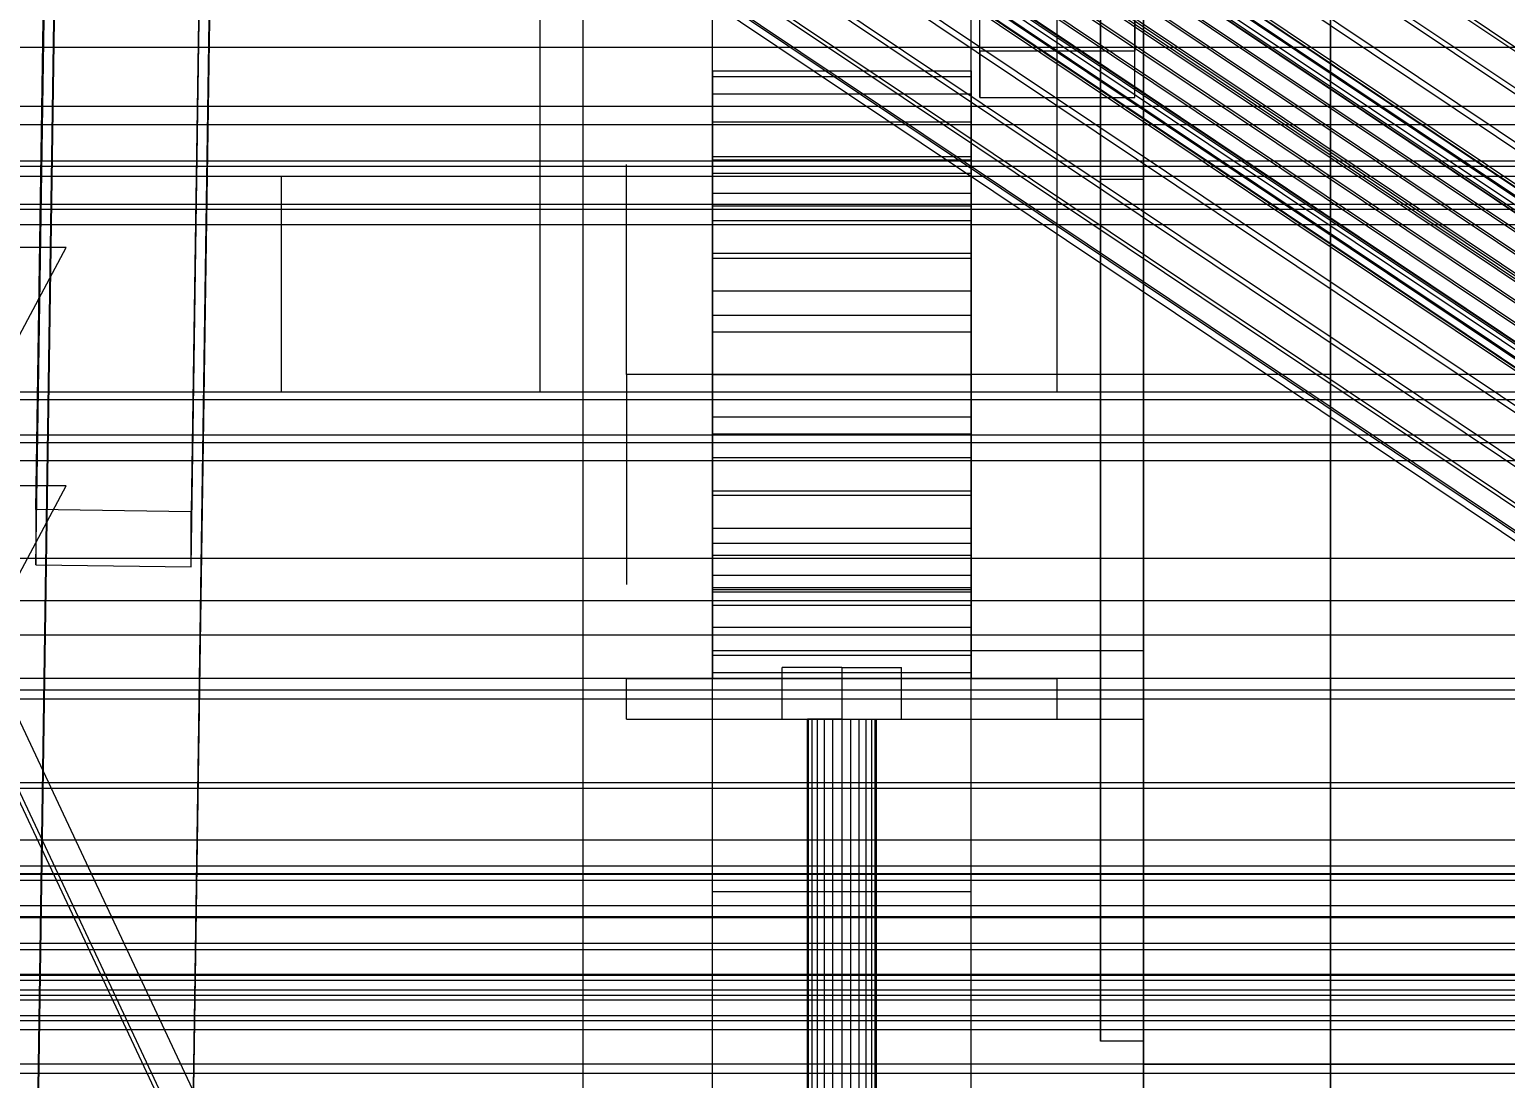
# Model space of a CAD drawing. Header units: millimetres. Extents: x -191664 to 191490, y -197311 to 10263.
# Drawn here: x -379.3 to -208, y -30899.7 to -30778 of the extents above; entities that cross this region are included whole.
import ezdxf

# ---------------------------------------------------------------- set-up
doc = ezdxf.new("R2010")
doc.units = ezdxf.units.MM
for name, color, linetype, lineweight in [('COTAS_USUARIO', 1, 'Continuous', 0), ('frontal_briquetadora', 7, 'Continuous', 0), ('frontal_C01', 7, 'Continuous', 0), ('frontal_C02', 7, 'Continuous', 0), ('frontal_C03', 7, 'Continuous', 0), ('frontal_C05', 7, 'Continuous', 0), ('frontal_C05-C03', 7, 'Continuous', 0), ('frontal_mezcladora', 7, 'Continuous', 0), ('frontal_secador', 7, 'Continuous', 0), ('frontal_tolva-C01', 7, 'Continuous', 0)]:
    doc.layers.add(name, color=color, linetype=linetype, lineweight=lineweight)
doc.dimstyles.new('PLANTA_100', dxfattribs={"dimtxt": 250, "dimasz": 150, "dimexe": 150, "dimexo": 80, "dimgap": 100, "dimtad": 1, "dimtih": 1, "dimtoh": 1, "dimdec": 1, "dimdsep": 46, "dimcen": 0.09, "dimclrd": 1, "dimclre": 1, "dimclrt": 1, "dimadec": 0, "dimazin": 0, "dimtfac": 1, "dimtdec": 4, "dimtofl": 0, "dimtmove": 0, "dimatfit": 3, "dimfxl": 1, "dimtolj": 1, "dimtzin": 0, "dimarcsym": 0})

# ---------------------------------------------------------------- blocks, each defined once
blk = doc.blocks.new('*D108')
at = {"layer": 'COTAS_USUARIO', "color": 1, "lineweight": -2, "transparency": 16777216}
for p, q in [((-80, -30400), (-1350, -30400)), ((-1200, -31850), (-1200, -30550)), ((-80, -32000), (-1350, -32000))]:
    blk.add_line(p, q, dxfattribs=at)
at = {"layer": 'COTAS_USUARIO', "color": 1, "transparency": 16777216}
for points in [[(-1225, -30550), (-1175, -30550), (-1200, -30400)], [(-1225, -31850), (-1175, -31850), (-1200, -32000)]]:
    blk.add_solid(points, dxfattribs=at)
at = {"layer": 'Defpoints', "color": 0, "transparency": 16777216}
for p in [(-1200, -30400), (0, -30400), (0, -32000)]:
    blk.add_point(p, dxfattribs=at)
blk = doc.blocks.new('*D109')
at = {"layer": 'COTAS_USUARIO', "color": 1, "lineweight": -2, "transparency": 16777216}
for p, q in [((-80, -28700), (-1350, -28700)), ((-1200, -31850), (-1200, -28850)), ((-80, -32000), (-1350, -32000))]:
    blk.add_line(p, q, dxfattribs=at)
at = {"layer": 'COTAS_USUARIO', "color": 1, "transparency": 16777216}
for points in [[(-1225, -28850), (-1175, -28850), (-1200, -28700)], [(-1225, -31850), (-1175, -31850), (-1200, -32000)]]:
    blk.add_solid(points, dxfattribs=at)
at = {"layer": 'Defpoints', "color": 0, "transparency": 16777216}
for p in [(-1200, -28700), (0, -28700), (0, -32000)]:
    blk.add_point(p, dxfattribs=at)
blk = doc.blocks.new('*D110')
at = {"layer": 'COTAS_USUARIO', "color": 1, "lineweight": -2, "transparency": 16777216}
for p, q in [((-80, -30350), (-1350, -30350)), ((-1200, -31850), (-1200, -30500)), ((-80, -32000), (-1350, -32000))]:
    blk.add_line(p, q, dxfattribs=at)
at = {"layer": 'COTAS_USUARIO', "color": 1, "transparency": 16777216}
for points in [[(-1225, -30500), (-1175, -30500), (-1200, -30350)], [(-1225, -31850), (-1175, -31850), (-1200, -32000)]]:
    blk.add_solid(points, dxfattribs=at)
at = {"layer": 'Defpoints', "color": 0, "transparency": 16777216}
for p in [(-1200, -30350), (0, -30350), (0, -32000)]:
    blk.add_point(p, dxfattribs=at)
blk = doc.blocks.new('*D111')
at = {"layer": 'COTAS_USUARIO', "color": 1, "lineweight": -2, "transparency": 16777216}
for p, q in [((-80, -27700), (-1350, -27700)), ((-1200, -31850), (-1200, -27850)), ((-80, -32000), (-1350, -32000))]:
    blk.add_line(p, q, dxfattribs=at)
at = {"layer": 'COTAS_USUARIO', "color": 1, "transparency": 16777216}
for points in [[(-1225, -27850), (-1175, -27850), (-1200, -27700)], [(-1225, -31850), (-1175, -31850), (-1200, -32000)]]:
    blk.add_solid(points, dxfattribs=at)
at = {"layer": 'Defpoints', "color": 0, "transparency": 16777216}
for p in [(-1200, -27700), (0, -27700), (0, -32000)]:
    blk.add_point(p, dxfattribs=at)
blk = doc.blocks.new('*D121')
at = {"layer": 'COTAS_USUARIO', "color": 1, "lineweight": -2, "transparency": 16777216}
for p, q in [((-80, -29000), (-1350, -29000)), ((-1200, -31850), (-1200, -29150)), ((-80, -32000), (-1350, -32000))]:
    blk.add_line(p, q, dxfattribs=at)
at = {"layer": 'COTAS_USUARIO', "color": 1, "transparency": 16777216}
for points in [[(-1225, -29150), (-1175, -29150), (-1200, -29000)], [(-1225, -31850), (-1175, -31850), (-1200, -32000)]]:
    blk.add_solid(points, dxfattribs=at)
at = {"layer": 'Defpoints', "color": 0, "transparency": 16777216}
for p in [(-1200, -29000), (0, -29000), (0, -32000)]:
    blk.add_point(p, dxfattribs=at)

msp = doc.modelspace()

# ---------------------------------------------------------------- linework, layer by layer
at = {"layer": 'frontal_briquetadora', "color": 251, "true_color": 0x53616b}
msp.add_line((-315, -31000), (-315, -30710), dxfattribs=at)
at = {"layer": 'frontal_C01', "color": 251, "true_color": 0x586d65}
for p, q in [((-250, -28680.37), (-250, -31735.76)), ((-250, -31740.5), (-250, -28685.1))]:
    msp.add_line(p, q, dxfattribs=at)
at = {"layer": 'frontal_C01', "color": 139, "true_color": 0x354b57}
for p, q in [((-378.51, -30833.67), (-375.64, -30641.73)), ((-357.65, -30641.97), (-360.51, -30833.92)), ((-378.51, -30840.08), (-375.64, -30648.13)), ((-360.51, -30840.32), (-357.65, -30648.37)), ((430, -30820.93), (-430, -30820.93)), ((430, -30825.93), (-430, -30825.93)), ((-425, -30827.99), (425, -30827.99)), ((-360.51, -30833.92), (-378.51, -30833.67)), ((-378.51, -30833.67), (-378.51, -30840.08)), ((-360.51, -30840.32), (-360.51, -30833.92)), ((425, -30839.36), (-425, -30839.36)), ((-378.51, -30840.08), (-360.51, -30840.32)), ((425, -30844.26), (-425, -30844.26)), ((-425, -30855.63), (425, -30855.63)), ((430, -30875.93), (-430, -30875.93)), ((430, -30880.93), (-430, -30880.93))]:
    msp.add_line(p, q, dxfattribs=at)
at = {"layer": 'frontal_C01', "color": 139, "true_color": 0x345e4e}
for p, q in [((-228.3, -30675.19), (-228.3, -30987.38)), ((-228.3, -30993.07), (-228.3, -30680.88))]:
    msp.add_line(p, q, dxfattribs=at)
at = {"layer": 'frontal_C01', "color": 251, "true_color": 0x4e626d}
for p, q in [((-430, -30933.93), (-375, -30830.93)), ((-375, -30830.93), (-430, -30830.93))]:
    msp.add_line(p, q, dxfattribs=at)
at = {"layer": 'frontal_C02', "color": 251, "true_color": 0x586d65}
for p, q in [((-250, -28976.99), (-250, -31767.54)), ((-250, -31772.31), (-250, -28981.77))]:
    msp.add_line(p, q, dxfattribs=at)
at = {"layer": 'frontal_C02', "color": 252, "true_color": 0x83939a}
for p, q in [((-334.94, -30694.67), (-150.63, -30818.15)), ((-337.95, -30697.61), (-153.64, -30821.09)), ((-331.2, -30696.69), (-146.89, -30820.18)), ((-332.66, -30700.47), (-148.35, -30823.95)), ((-341.46, -30701.67), (-157.15, -30825.15)), ((-334.98, -30705.17), (-150.67, -30828.65)), ((-160.92, -30830.05), (-345.23, -30706.56)), ((-338, -30710.47), (-153.69, -30833.95)), ((-349, -30711.96), (-164.69, -30835.45)), ((-341.52, -30716.01), (-157.21, -30839.49)), ((-352.52, -30717.5), (-168.21, -30840.99)), ((-345.29, -30721.41), (-160.98, -30844.89)), ((-355.54, -30722.8), (-171.23, -30846.29)), ((-349.06, -30726.3), (-164.75, -30849.79)), ((-357.86, -30727.5), (-173.55, -30850.98)), ((-359.33, -30731.28), (-175.02, -30854.76)), ((-352.57, -30730.36), (-168.26, -30853.84)), ((-355.58, -30733.3), (-171.28, -30856.78)), ((-359.83, -30733.88), (-175.52, -30857.36)), ((-359.34, -30735.12), (-175.03, -30858.61)), ((-357.89, -30734.92), (-173.58, -30858.41))]:
    msp.add_line(p, q, dxfattribs=at)
at = {"layer": 'frontal_C02', "color": 9, "true_color": 0xbac6cb}
for p, q in [((-356.35, -30697.26), (-142.55, -30840.5)), ((-355.53, -30696.69), (-141.73, -30839.93)), ((-355.02, -30696.62), (-141.22, -30839.86)), ((-354.84, -30697.06), (-141.04, -30840.3)), ((-357.42, -30698.3), (-143.62, -30841.55)), ((-355.54, -30699.32), (-141.74, -30842.56)), ((-355.02, -30697.98), (-141.22, -30841.22)), ((-358.66, -30699.74), (-144.86, -30842.98)), ((-356.36, -30700.98), (-142.56, -30844.22)), ((-146.2, -30844.72), (-360, -30701.48)), ((-361.33, -30703.39), (-147.53, -30846.63)), ((-357.43, -30702.86), (-143.64, -30846.1)), ((-362.58, -30705.35), (-148.78, -30848.59)), ((-358.68, -30704.82), (-144.88, -30848.06)), ((-363.65, -30707.23), (-149.85, -30850.47)), ((-360.02, -30706.74), (-146.22, -30849.98)), ((-364.47, -30708.9), (-150.67, -30852.14)), ((-361.35, -30708.47), (-147.55, -30851.71)), ((-365.17, -30711.15), (-151.37, -30854.4)), ((-364.99, -30710.23), (-151.19, -30853.48)), ((-363.66, -30710.95), (-149.86, -30854.19)), ((-362.6, -30709.91), (-148.8, -30853.15)), ((-364.99, -30711.6), (-151.2, -30854.84)), ((-364.48, -30711.53), (-150.68, -30854.77))]:
    msp.add_line(p, q, dxfattribs=at)
at = {"layer": 'frontal_C02', "color": 139, "true_color": 0x354b57}
for p, q in [((-378.51, -30917.23), (-375.64, -30723.47)), ((-357.65, -30723.71), (-360.51, -30917.48)), ((-378.51, -30923.08), (-375.64, -30729.31)), ((-360.51, -30923.32), (-357.65, -30729.55)), ((430, -30793.25), (-430, -30793.25)), ((430, -30798.25), (-430, -30798.25)), ((430, -30848.25), (-430, -30848.25)), ((430, -30853.25), (-430, -30853.25))]:
    msp.add_line(p, q, dxfattribs=at)
at = {"layer": 'frontal_C02', "color": 139, "true_color": 0x345e4e}
for p, q in [((-228.3, -30756.94), (-228.3, -31041.76)), ((-228.3, -31047.5), (-228.3, -30762.68))]:
    msp.add_line(p, q, dxfattribs=at)
at = {"layer": 'frontal_C02', "color": 251, "true_color": 0x4e626d}
for p, q in [((-430, -30906.25), (-375, -30803.25)), ((-375, -30803.25), (-430, -30803.25))]:
    msp.add_line(p, q, dxfattribs=at)
at = {"layer": 'frontal_C03', "color": 251, "true_color": 0x586d65}
for p, q in [((-250, -28596.31), (-250, -31246.31)), ((-250, -31251.12), (-250, -28601.12))]:
    msp.add_line(p, q, dxfattribs=at)
at = {"layer": 'frontal_C03', "color": 139, "true_color": 0x345e4e}
for p, q in [((-250, -30953.66), (-250, -30689.74)), ((-250, -30959.44), (-250, -30695.51))]:
    msp.add_line(p, q, dxfattribs=at)
at = {"layer": 'frontal_C03', "color": 139, "true_color": 0x354b57}
for p, q in [((-269, -30780.46), (-269, -30745.79)), ((-251, -30745.79), (-251, -30780.46)), ((-269, -30785.84), (-269, -30751.17)), ((-251, -30785.84), (-251, -30751.17)), ((-251, -30780.46), (-269, -30780.46)), ((-269, -30780.46), (-269, -30785.84)), ((-251, -30785.84), (-251, -30780.46)), ((-269, -30785.84), (-251, -30785.84)), ((450, -30786.9), (-450, -30786.9)), ((450, -30789.03), (-450, -30789.03)), ((430, -30793.85), (-430, -30793.85)), ((430, -30798.85), (-430, -30798.85)), ((-450, -30800.59), (450, -30800.59)), ((-450, -30854.6), (450, -30854.6)), ((450, -30865.37), (-450, -30865.37)), ((450, -30888.31), (-450, -30888.31)), ((-450, -30899.08), (450, -30899.08))]:
    msp.add_line(p, q, dxfattribs=at)
at = {"layer": 'frontal_C05', "color": 251, "true_color": 0x5c6a72}
for p, q in [((-300, -30858), (-300, -30758)), ((-270, -30858), (-270, -30758)), ((-300, -30844.75), (-270, -30844.75)), ((-300, -30853.25), (-300, -30844.75)), ((-270, -30853.25), (-270, -30844.75)), ((-310, -30853.25), (-260, -30853.25)), ((-310, -30858), (-310, -30853.25)), ((-260, -30858), (-260, -30853.25)), ((-310, -30858), (-260, -30858)), ((-300, -30858), (-270, -30858)), ((-300, -30923.75), (-300, -30858)), ((-270, -30923.75), (-270, -30858))]:
    msp.add_line(p, q, dxfattribs=at)
at = {"layer": 'frontal_C05', "color": 117, "true_color": 0x376c5b}
for p, q in [((-250, -30763.13), (-250, -30779.82)), ((-250, -30768.12), (-250, -30783.29)), ((-250, -30789.63), (-250, -30772.55)), ((-250, -30779.82), (-250, -30798.42)), ((-250, -30783.29), (-250, -30800.2)), ((-250, -30808.36), (-250, -30789.63)), ((-250, -30798.42), (-250, -30818)), ((-250, -30800.2), (-250, -30818)), ((-250, -30827.64), (-250, -30808.36)), ((-250, -30818), (-250, -30837.58)), ((-250, -30818), (-250, -30835.8)), ((-250, -30846.37), (-250, -30827.64)), ((-250, -30835.8), (-250, -30852.71)), ((-250, -30837.58), (-250, -30856.18)), ((-250, -30863.45), (-250, -30846.37)), ((-250, -30852.71), (-250, -30867.88)), ((-250, -30856.18), (-250, -30872.87)), ((-250, -30877.88), (-250, -30863.45)), ((-250, -30867.88), (-250, -30880.55)), ((-250, -30872.87), (-250, -30886.8)), ((-250, -30888.84), (-250, -30877.88)), ((-250, -30880.55), (-250, -30890.08)), ((-250, -30886.8), (-250, -30897.29)), ((-250, -30895.68), (-250, -30888.84)), ((-250, -30890.08), (-250, -30895.99)), ((-250, -30898), (-250, -30895.68)), ((-250, -30895.99), (-250, -30898)), ((-250, -30897.29), (-250, -30903.79)), ((-250, -30898), (250, -30898))]:
    msp.add_line(p, q, dxfattribs=at)
at = {"layer": 'frontal_C05', "color": 9, "true_color": 0xb9c3c2}
for p, q in [((-250, -30780.82), (-250, -30764.95)), ((-250, -30798.85), (-250, -30780.82)), ((-310, -30798.45), (-310, -30793.63)), ((-250, -30798.45), (-250, -30793.63)), ((-310, -30807.15), (-310, -30798.45)), ((-250, -30807.15), (-250, -30798.45)), ((-250, -30818), (-250, -30798.85)), ((-310, -30818), (-310, -30807.15)), ((-250, -30818), (-250, -30807.15)), ((-250, -30818), (-310, -30818)), ((-310, -30818), (-310, -30828.85)), ((250, -30818), (-250, -30818)), ((-250, -30818), (-250, -30837.15)), ((-250, -30818), (-250, -30828.85)), ((-310, -30828.85), (-310, -30837.55)), ((-250, -30828.85), (-250, -30837.55)), ((-310, -30837.55), (-310, -30842.37)), ((-250, -30837.15), (-250, -30855.18)), ((-250, -30837.55), (-250, -30842.37)), ((-250, -30855.18), (-250, -30871.05)), ((-250, -30871.05), (-250, -30883.84)), ((-250, -30883.84), (-250, -30892.8)), ((-250, -30892.8), (-250, -30897.42))]:
    msp.add_line(p, q, dxfattribs=at)
at = {"layer": 'frontal_C05', "color": 125, "true_color": 0x608c85}
for p, q in [((-300, -30792.75), (-300, -30782.75)), ((-300, -30782.75), (-300, -30783.43)), ((-300, -30782.75), (-270, -30782.75)), ((-270, -30783.43), (-270, -30782.75)), ((-270, -30782.75), (-270, -30792.75)), ((-300, -30793.24), (-300, -30783.43)), ((-300, -30783.43), (-300, -30785.43)), ((-300, -30783.43), (-270, -30783.43)), ((-270, -30785.43), (-270, -30783.43)), ((-270, -30783.43), (-270, -30793.24)), ((-300, -30794.67), (-300, -30785.43)), ((-300, -30785.43), (-300, -30788.69)), ((-300, -30785.43), (-270, -30785.43)), ((-270, -30788.69), (-270, -30785.43)), ((-270, -30785.43), (-270, -30794.67)), ((-300, -30797.01), (-300, -30788.69)), ((-300, -30788.69), (-300, -30793.07)), ((-300, -30788.69), (-270, -30788.69)), ((-270, -30793.07), (-270, -30788.69)), ((-270, -30788.69), (-270, -30797.01)), ((-300, -30793.24), (-300, -30792.75)), ((-270, -30792.75), (-300, -30792.75)), ((-300, -30800.15), (-300, -30793.07)), ((-300, -30793.07), (-300, -30798.42)), ((-300, -30793.07), (-270, -30793.07)), ((-300, -30794.67), (-300, -30793.24)), ((-270, -30793.24), (-300, -30793.24)), ((-270, -30792.75), (-270, -30793.24)), ((-270, -30798.42), (-270, -30793.07)), ((-270, -30793.07), (-270, -30800.15)), ((-270, -30793.24), (-270, -30794.67)), ((-300, -30797.01), (-300, -30794.67)), ((-270, -30794.67), (-300, -30794.67)), ((-270, -30794.67), (-270, -30797.01)), ((-300, -30800.15), (-300, -30797.01)), ((-270, -30797.01), (-300, -30797.01)), ((-300, -30803.97), (-300, -30798.42)), ((-300, -30798.42), (-300, -30804.51)), ((-300, -30798.42), (-270, -30798.42)), ((-270, -30797.01), (-270, -30800.15)), ((-270, -30804.51), (-270, -30798.42)), ((-270, -30798.42), (-270, -30803.97)), ((-300, -30803.97), (-300, -30800.15)), ((-270, -30800.15), (-300, -30800.15)), ((-270, -30800.15), (-270, -30803.97)), ((-300, -30808.34), (-300, -30803.97)), ((-270, -30803.97), (-300, -30803.97)), ((-300, -30808.34), (-300, -30804.51)), ((-300, -30804.51), (-300, -30811.12)), ((-300, -30804.51), (-270, -30804.51)), ((-270, -30803.97), (-270, -30808.34)), ((-270, -30811.12), (-270, -30804.51)), ((-270, -30804.51), (-270, -30808.34)), ((-300, -30813.07), (-300, -30808.34)), ((-270, -30808.34), (-300, -30808.34)), ((-270, -30808.34), (-270, -30813.07)), ((-300, -30813.07), (-300, -30811.12)), ((-300, -30811.12), (-300, -30818)), ((-300, -30811.12), (-270, -30811.12)), ((-270, -30818), (-270, -30811.12)), ((-270, -30811.12), (-270, -30813.07)), ((-300, -30818), (-300, -30813.07)), ((-270, -30813.07), (-300, -30813.07)), ((-270, -30813.07), (-270, -30818)), ((-300, -30818), (-270, -30818)), ((-300, -30818), (-300, -30822.93)), ((-300, -30824.88), (-300, -30818)), ((-270, -30818), (-270, -30824.88)), ((-270, -30822.93), (-270, -30818)), ((-300, -30822.93), (-300, -30824.88)), ((-270, -30822.93), (-300, -30822.93)), ((-300, -30822.93), (-300, -30827.66)), ((-270, -30824.88), (-270, -30822.93)), ((-270, -30827.66), (-270, -30822.93)), ((-300, -30824.88), (-270, -30824.88)), ((-300, -30831.49), (-300, -30824.88)), ((-270, -30824.88), (-270, -30831.49)), ((-300, -30827.66), (-300, -30831.49)), ((-270, -30827.66), (-300, -30827.66)), ((-300, -30827.66), (-300, -30832.03)), ((-270, -30831.49), (-270, -30827.66)), ((-270, -30832.03), (-270, -30827.66)), ((-300, -30831.49), (-270, -30831.49)), ((-300, -30837.58), (-300, -30831.49)), ((-300, -30832.03), (-300, -30837.58)), ((-270, -30832.03), (-300, -30832.03)), ((-300, -30832.03), (-300, -30835.85)), ((-270, -30831.49), (-270, -30837.58)), ((-270, -30837.58), (-270, -30832.03)), ((-270, -30835.85), (-270, -30832.03)), ((-300, -30835.85), (-300, -30842.93)), ((-270, -30835.85), (-300, -30835.85)), ((-300, -30835.85), (-300, -30838.99)), ((-270, -30842.93), (-270, -30835.85)), ((-270, -30838.99), (-270, -30835.85)), ((-300, -30837.58), (-270, -30837.58)), ((-300, -30842.93), (-300, -30837.58)), ((-270, -30837.58), (-270, -30842.93)), ((-300, -30838.99), (-300, -30847.31)), ((-270, -30838.99), (-300, -30838.99)), ((-300, -30838.99), (-300, -30841.33)), ((-270, -30847.31), (-270, -30838.99)), ((-270, -30841.33), (-270, -30838.99)), ((-300, -30841.33), (-300, -30850.57)), ((-270, -30841.33), (-300, -30841.33)), ((-300, -30841.33), (-300, -30842.76)), ((-270, -30850.57), (-270, -30841.33)), ((-270, -30842.76), (-270, -30841.33)), ((-300, -30842.76), (-300, -30852.57)), ((-270, -30842.76), (-300, -30842.76)), ((-300, -30842.76), (-300, -30843.25)), ((-300, -30842.93), (-270, -30842.93)), ((-300, -30847.31), (-300, -30842.93)), ((-270, -30852.57), (-270, -30842.76)), ((-270, -30843.25), (-270, -30842.76)), ((-270, -30842.93), (-270, -30847.31)), ((-300, -30843.25), (-300, -30853.25)), ((-270, -30843.25), (-300, -30843.25)), ((-270, -30853.25), (-270, -30843.25)), ((-300, -30847.31), (-270, -30847.31)), ((-300, -30850.57), (-300, -30847.31)), ((-270, -30847.31), (-270, -30850.57)), ((-300, -30850.57), (-270, -30850.57)), ((-300, -30852.57), (-300, -30850.57)), ((-270, -30850.57), (-270, -30852.57)), ((-300, -30852.57), (-270, -30852.57)), ((-300, -30853.25), (-300, -30852.57)), ((-300, -30853.25), (-270, -30853.25)), ((-270, -30852.57), (-270, -30853.25))]:
    msp.add_line(p, q, dxfattribs=at)
at = {"layer": 'frontal_C05', "color": 9, "true_color": 0xb4bbc0}
for p, q in [((-285, -30852), (-291.93, -30852)), ((-291.93, -30858), (-291.93, -30852)), ((-285, -30852), (-278.07, -30852)), ((-285, -30852), (-285, -30858)), ((-278.07, -30858), (-278.07, -30852)), ((-291.93, -30858), (-285, -30858)), ((-288.86, -30858), (-289, -30858)), ((-289, -30912), (-289, -30858)), ((-288.46, -30858), (-288.86, -30858)), ((-288.86, -30912), (-288.86, -30858)), ((-287.83, -30858), (-288.46, -30858)), ((-288.46, -30912), (-288.46, -30858)), ((-287, -30858), (-287.83, -30858)), ((-287.83, -30912), (-287.83, -30858)), ((-286.04, -30858), (-287, -30858)), ((-287, -30912), (-287, -30858)), ((-285, -30858), (-286.04, -30858)), ((-286.04, -30912), (-286.04, -30858)), ((-285, -30858), (-283.96, -30858)), ((-285, -30858), (-285, -30912)), ((-285, -30858), (-278.07, -30858)), ((-283.96, -30858), (-283, -30858)), ((-283.96, -30912), (-283.96, -30858)), ((-283, -30858), (-282.17, -30858)), ((-283, -30912), (-283, -30858)), ((-282.17, -30858), (-281.54, -30858)), ((-282.17, -30912), (-282.17, -30858)), ((-281.54, -30858), (-281.14, -30858)), ((-281.54, -30912), (-281.54, -30858)), ((-281.14, -30858), (-281, -30858)), ((-281.14, -30912), (-281.14, -30858)), ((-281, -30912), (-281, -30858))]:
    msp.add_line(p, q, dxfattribs=at)
at = {"layer": 'frontal_C05', "color": 251, "true_color": 0x596770}
for p, q in [((-300, -30918), (-300, -30858)), ((-300, -30878), (-300, -30858)), ((-270, -30918), (-270, -30858)), ((-270, -30878), (-270, -30858)), ((-300, -30878), (-270, -30878))]:
    msp.add_line(p, q, dxfattribs=at)
at = {"layer": 'frontal_C05-C03', "color": 252, "true_color": 0x89969c}
for p, q in [((-255, -30795.33), (-255, -30630)), ((-250, -30630), (-250, -30795.33)), ((-255, -30730), (-255, -30895.33)), ((-250, -30895.33), (-250, -30730)), ((-255, -30895.33), (-255, -30795.33)), ((-255, -30795.33), (-250, -30795.33)), ((-250, -30795.33), (-250, -30895.33)), ((-250, -30895.33), (-255, -30895.33))]:
    msp.add_line(p, q, dxfattribs=at)
at = {"layer": 'frontal_C05-C03', "color": 8, "true_color": 0x64727b}
for p, q in [((-255, -30850), (-255, -30730)), ((-250, -30850), (-250, -30730)), ((-300, -30850), (-250, -30850)), ((-300, -30858), (-300, -30850)), ((-255, -30850), (-250, -30850)), ((-250, -30858), (-250, -30850)), ((-300, -30858), (-250, -30858))]:
    msp.add_line(p, q, dxfattribs=at)
at = {"layer": 'frontal_mezcladora', "color": 251, "true_color": 0x64686b}
for p, q in [((-320, -30820), (-320, -30600)), ((-260, -30820), (-260, -30600)), ((-600, -30820), (600, -30820)), ((-320, -30820), (-260, -30820)), ((-600, -30875), (600, -30875))]:
    msp.add_line(p, q, dxfattribs=at)
at = {"layer": 'frontal_mezcladora', "color": 251, "true_color": 0x536a64}
msp.add_line((-400, -30780), (220, -30780), dxfattribs=at)
at = {"layer": 'frontal_mezcladora', "color": 9, "true_color": 0xc6c9c8}
msp.add_line((-465, -30795), (295, -30795), dxfattribs=at)
at = {"layer": 'frontal_mezcladora', "color": 251, "true_color": 0x545d65}
for p, q in [((-430, -30795), (-350, -30795)), ((-350, -30820), (-350, -30795)), ((-430, -30820), (-350, -30820))]:
    msp.add_line(p, q, dxfattribs=at)
at = {"layer": 'frontal_secador', "color": 9, "true_color": 0xb8c6c1}
msp.add_line((-1375, -30825), (1375, -30825), dxfattribs=at)
at = {"layer": 'frontal_secador', "color": 254, "true_color": 0xd2d7cc}
msp.add_line((-1250, -30866), (1250, -30866), dxfattribs=at)
at = {"layer": 'frontal_secador', "color": 253, "true_color": 0xa8b3b5}
for p, q in [((-1250, -30872), (1250, -30872)), ((1250, -30876), (-1250, -30876)), ((-1250, -30894), (1250, -30894)), ((1250, -30898), (-1250, -30898))]:
    msp.add_line(p, q, dxfattribs=at)
at = {"layer": 'frontal_secador', "color": 9, "true_color": 0xc7cdbf}
for p, q in [((-1250, -30875), (1250, -30875)), ((-1250, -30876.66), (1250, -30876.66)), ((1250, -30879.66), (-1250, -30879.66)), ((-1250, -30881), (1250, -30881)), ((1250, -30884), (-1250, -30884)), ((-1250, -30884.73), (1250, -30884.73)), ((-1250, -30887.59), (1250, -30887.59)), ((1250, -30887.73), (-1250, -30887.73)), ((-1250, -30889.39), (1250, -30889.39)), ((-1250, -30890), (1250, -30890)), ((1250, -30890.59), (-1250, -30890.59)), ((1250, -30892.39), (-1250, -30892.39)), ((1250, -30893), (-1250, -30893))]:
    msp.add_line(p, q, dxfattribs=at)
at = {"layer": 'frontal_tolva-C01', "color": 252, "true_color": 0x82949d}
for p, q in [((-225, -31197.38), (-600, -30398.8)), ((-596.38, -30398.3), (-221.38, -31196.87)), ((-600, -30400), (-225, -31198.57))]:
    msp.add_line(p, q, dxfattribs=at)

# ---------------------------------------------------------------- dimensions: what is measured, and where the dimension line sits
at = {"layer": 'COTAS_USUARIO'}
for p2, picture, middle in [((0, -27700), '*D111', (-1200, -29850)), ((0, -28700), '*D109', (-1200, -30350)), ((0, -29000), '*D121', (-1200, -30500)), ((0, -30350), '*D110', (-1200, -31175)), ((0, -30400), '*D108', (-1200, -31200))]:
    dim = msp.add_aligned_dim(p1=(0, -32000), p2=p2, distance=1200, dimstyle='PLANTA_100', dxfattribs=at)
    dim.commit()
    dim.dimension.update_dxf_attribs({"geometry": picture, "text_midpoint": middle})

doc.saveas('drawing.dxf')
